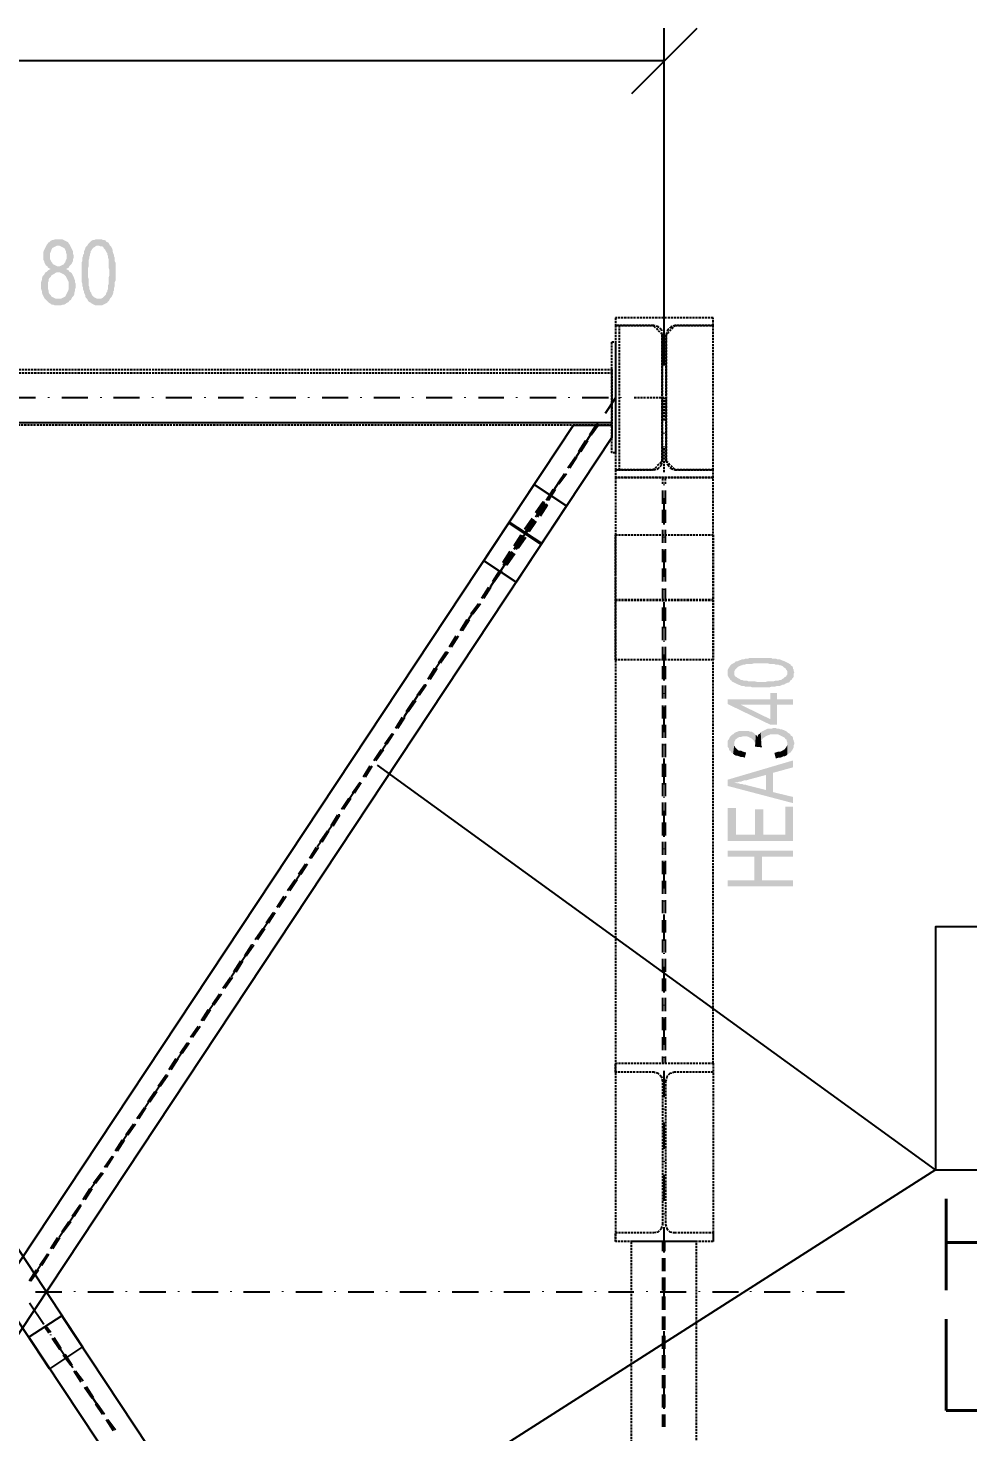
# Model space of a CAD drawing. Header units: metres. Extents: x 11 to 152679, y -40 to 137873.
# Drawn here: x 70539 to 73429, y 37676 to 41993 of the extents above; entities that cross this region are included whole.
import ezdxf
from ezdxf.enums import TextEntityAlignment as Align

# ---------------------------------------------------------------- set-up
doc = ezdxf.new("R2010")
doc.units = ezdxf.units.M
doc.linetypes.add('HIDDEN', pattern=[9.525, 6.35, -3.175])
for name, color, linetype in [('CA3', 6, 'Continuous'), ('LAYER_1', 160, 'Continuous'), ('MARK', 73, 'Continuous'), ('MARK_BOX', 6, 'Continuous'), ('MARK_DES', 60, 'Continuous'), ('MARK_MAT', 120, 'Continuous'), ('MARK_QTA', 73, 'Continuous'), ('TR', 4, 'HIDDEN')]:
    doc.layers.add(name, color=color, linetype=linetype)
doc.styles.add('MARK', font='ROMANS', dxfattribs={"width": 0.7})

# ---------------------------------------------------------------- blocks, each defined once
blk = doc.blocks.new('m8_pro')
at = {"layer": 'MARK_BOX'}
blk.add_lwpolyline([(0, 0), (27.181, 0), (27.181, 7.469), (0, 7.469)], close=True, dxfattribs=at)
at = {"style": 'MARK', "width": 0.7, "flags": 1}
for tag, p in [('TRA_PEZ', (-2.506, 11.921)), ('PUN_LIS', (-2.506, 11.386)), ('SUN_LIS', (-2.506, 10.85)), ('DES_PEZ', (-2.506, 10.315)), ('NOT_PEZ', (-2.506, 9.78)), ('TIP_PEZ', (-2.506, 9.244)), ('ING_PEZ', (-2.506, 8.709)), ('MCL_PEZ', (-2.506, 8.173)), ('COD_PEZ', (-2.506, 7.638)), ('COS_PEZ', (-2.506, 7.103)), ('DIM_PRO', (-2.506, 6.567))]:
    blk.add_attdef(tag, p, '', height=0.35, dxfattribs=at)
at = {"style": 'MARK', "width": 0.7}
blk.add_attdef('MAR_PEZ', text='', height=5, dxfattribs=at).set_placement((13.591, 3.735), align=Align.MIDDLE)
at = {"layer": 'MARK_DES', "style": 'MARK', "width": 0.7}
blk.add_text('LG.', height=2.8, dxfattribs=at).set_placement((0, -7.398))
for tag, p in [('NOM_PRO', (0, -3.699)), ('LUN_PRO', (5.68, -7.398))]:
    blk.add_attdef(tag, p, '', height=2.8, dxfattribs=at)
at = {"layer": 'MARK_MAT', "style": 'MARK', "width": 0.7}
blk.add_attdef('MAT_PRO', (18.079, -7.398), '', height=2.8, dxfattribs=at)
at = {"layer": 'MARK_QTA', "style": 'MARK', "width": 0.7}
blk.add_text('n.', height=5, dxfattribs=at).set_placement((31.937, 3.313), align=Align.MIDDLE)
blk.add_attdef('QTA_PEZ', (35.058, 1.424), '', height=5, dxfattribs=at)

msp = doc.modelspace()

# ---------------------------------------------------------------- hatches: boundary and pattern name
at = {"layer": 'LAYER_1'}
for points in [[(70632.5814, 41342.7726), (70622.005, 41342.7726), (70615.666, 41340.6539), (70613.53, 41340.6539), (70609.2926, 41338.5352), (70605.0551, 41334.2977), (70600.8521, 41332.179), (70598.7161, 41327.9415), (70596.6146, 41325.84), (70594.4787, 41321.6025), (70592.3772, 41317.3651), (70590.2067, 41313.1276), (70588.1397, 41308.8901), (70586.0037, 41302.5511), (70586.0037, 41281.381), (70588.1397, 41277.1436), (70590.2067, 41270.8046), (70592.3772, 41266.5671), (70594.4787, 41262.3296), (70598.7161, 41260.2109), (70600.8521, 41255.9734), (70609.2926, 41251.7532), (70600.8521, 41247.5157), (70596.6146, 41243.2783), (70592.3772, 41241.1595), (70590.2067, 41236.9393), (70588.1397, 41232.7018), (70586.0037, 41232.7018), (70583.9022, 41228.4644), (70581.7663, 41222.1082), (70581.7663, 41217.8879), (70579.6648, 41211.5317), (70579.6648, 41190.3616), (70581.7663, 41184.0226), (70581.7663, 41179.7852), (70583.9022, 41173.429), (70586.0037, 41169.1915), (70588.1397, 41164.9713), (70590.2067, 41160.7338), (70594.4787, 41156.4963), (70632.5814, 41160.7338), (70624.1065, 41160.7338), (70619.869, 41162.8525), (70611.4285, 41167.09), (70609.2926, 41171.3102), (70605.0551, 41175.5477), (70602.9536, 41179.7852), (70602.9536, 41184.0226), (70600.8521, 41190.3616), (70600.8521, 41211.5317), (70602.9536, 41215.7692), (70602.9536, 41220.0067), (70605.0551, 41224.2269), (70609.2926, 41228.4644), (70611.4285, 41232.7018), (70619.869, 41236.9393), (70622.005, 41239.0408), (70626.2424, 41241.1595), (70670.6842, 41241.1595), (70666.4467, 41243.2783), (70664.3452, 41247.5157), (70655.8703, 41251.7532), (70664.3452, 41255.9734), (70666.4467, 41260.2109), (70628.344, 41260.2109), (70615.666, 41266.5671), (70613.53, 41270.8046), (70611.4285, 41272.9233), (70609.2926, 41277.1436), (70607.1911, 41281.381), (70607.1911, 41300.4324), (70609.2926, 41304.6699), (70611.4285, 41311.0088), (70613.53, 41315.2463), (70615.666, 41317.3651), (70619.869, 41319.4838), (70624.1065, 41321.6025), (70628.344, 41323.7213), (70668.5827, 41323.7213), (70666.4467, 41327.9415), (70664.3452, 41330.0602), (70662.2092, 41334.2977), (70645.2938, 41342.7726), (70636.8189, 41342.7726)], [(70668.5827, 41323.7213), (70632.5814, 41323.7213), (70634.6829, 41323.7213), (70638.9204, 41321.6025), (70643.1234, 41319.4838), (70647.3953, 41317.3651), (70651.6328, 41315.2463), (70653.7688, 41311.0088), (70655.8703, 41306.7886), (70655.8703, 41302.5511), (70657.9718, 41296.1949), (70657.9718, 41283.4998), (70655.8703, 41279.2623), (70653.7688, 41272.9233), (70651.6328, 41270.8046), (70649.5313, 41266.5671), (70636.8189, 41260.2109), (70632.5814, 41260.2109), (70666.4467, 41260.2109), (70670.6842, 41264.4484), (70672.7857, 41266.5671), (70674.9216, 41270.8046), (70677.0232, 41275.0248), (70677.0232, 41279.2623), (70679.1591, 41285.6185), (70679.1591, 41294.0762), (70677.0232, 41300.4324), (70677.0232, 41306.7886), (70674.9216, 41311.0088), (70672.7857, 41315.2463), (70670.6842, 41319.4838)], [(70721.4993, 41323.7213), (70717.2619, 41319.4838), (70715.1259, 41315.2463), (70713.0244, 41308.8901), (70710.8884, 41304.6699), (70710.8884, 41298.3137), (70708.7869, 41296.1949), (70708.7869, 41291.9575), (70706.6854, 41287.7372), (70706.6854, 41277.1436), (70704.5495, 41272.9233), (70704.5495, 41211.5317), (70706.6854, 41205.1755), (70706.6854, 41198.8365), (70708.7869, 41194.5991), (70708.7869, 41188.2429), (70710.8884, 41184.0226), (70710.8884, 41179.7852), (70713.0244, 41175.5477), (70715.1259, 41171.3102), (70715.1259, 41167.09), (70717.2619, 41162.8525), (70719.3634, 41160.7338), (70721.4993, 41158.6151), (70755.3646, 41160.7338), (70751.1272, 41160.7338), (70746.8897, 41162.8525), (70742.6522, 41164.9713), (70740.5163, 41167.09), (70736.3132, 41171.3102), (70734.1773, 41175.5477), (70734.1773, 41177.6664), (70732.0758, 41179.7852), (70729.9398, 41184.0226), (70729.9398, 41186.1241), (70727.8383, 41190.3616), (70727.8383, 41196.7178), (70725.7024, 41200.9553), (70725.7024, 41220.0067), (70723.6008, 41226.3456), (70723.6008, 41253.8719), (70725.7024, 41260.2109), (70725.7024, 41279.2623), (70727.8383, 41285.6185), (70727.8383, 41289.856), (70729.9398, 41294.0762), (70729.9398, 41298.3137), (70732.0758, 41302.5511), (70732.0758, 41306.7886), (70734.1773, 41308.8901), (70736.3132, 41313.1276), (70740.5163, 41317.3651), (70744.7537, 41319.4838), (70746.8897, 41321.6025), (70751.1272, 41323.7213), (70755.3646, 41323.7213)], [(70755.3646, 41342.7726), (70746.8897, 41342.7726), (70742.6522, 41340.6539), (70738.4148, 41340.6539), (70734.1773, 41338.5352), (70729.9398, 41334.2977), (70727.8383, 41332.179), (70725.7024, 41330.0602), (70723.6008, 41327.9415), (70721.4993, 41323.7213), (70757.4661, 41323.7213), (70761.7036, 41321.6025), (70765.9411, 41321.6025), (70770.1785, 41319.4838), (70772.28, 41315.2463), (70776.5175, 41311.0088), (70778.619, 41306.7886), (70780.755, 41302.5511), (70782.8565, 41300.4324), (70782.8565, 41296.1949), (70784.9924, 41291.9575), (70784.9924, 41287.7372), (70787.094, 41281.381), (70787.094, 41255.9734), (70789.2299, 41249.6345), (70789.2299, 41232.7018), (70787.094, 41224.2269), (70787.094, 41205.1755), (70784.9924, 41200.9553), (70784.9924, 41190.3616), (70782.8565, 41186.1241), (70782.8565, 41181.9039), (70780.755, 41179.7852), (70778.619, 41175.5477), (70778.619, 41173.429), (70774.416, 41169.1915), (70772.28, 41167.09), (70768.0426, 41162.8525), (70763.8051, 41160.7338), (70755.3646, 41160.7338), (70721.4993, 41158.6151), (70723.6008, 41154.3776), (70727.8383, 41150.1401), (70732.0758, 41148.0386), (70734.1773, 41145.9199), (70746.8897, 41139.5637), (70765.9411, 41139.5637), (70782.8565, 41148.0386), (70784.9924, 41152.2588), (70787.094, 41152.2588), (70789.2299, 41156.4963), (70791.3314, 41160.7338), (70795.5689, 41164.9713), (70797.6704, 41169.1915), (70799.8064, 41173.429), (70801.8734, 41179.7852), (70801.8734, 41184.0226), (70804.0438, 41186.1241), (70804.0438, 41194.5991), (70806.1453, 41200.9553), (70806.1453, 41211.5317), (70808.2813, 41215.7692), (70808.2813, 41270.8046), (70806.1453, 41275.0248), (70806.1453, 41285.6185), (70804.0438, 41289.856), (70804.0438, 41294.0762), (70801.8734, 41298.3137), (70799.8064, 41304.6699), (70799.8064, 41308.8901), (70797.6704, 41315.2463), (70795.5689, 41319.4838), (70791.3314, 41323.7213), (70789.2299, 41327.9415), (70787.094, 41332.179), (70778.619, 41336.4164), (70778.619, 41338.5352), (70774.416, 41340.6539), (70770.1785, 41340.6539), (70765.9411, 41342.7726), (70761.7036, 41342.7726)], [(70670.6842, 41241.1595), (70632.5814, 41241.1595), (70636.8189, 41241.1595), (70649.5313, 41234.8206), (70651.6328, 41232.7018), (70655.8703, 41228.4644), (70657.9718, 41224.2269), (70660.1077, 41220.0067), (70662.2092, 41215.7692), (70664.3452, 41211.5317), (70664.3452, 41190.3616), (70662.2092, 41184.0226), (70660.1077, 41179.7852), (70657.9718, 41175.5477), (70655.8703, 41171.3102), (70653.7688, 41167.09), (70645.2938, 41162.8525), (70641.0564, 41160.7338), (70632.5814, 41160.7338), (70594.4787, 41156.4963), (70596.6146, 41154.3776), (70598.7161, 41152.2588), (70602.9536, 41148.0386), (70607.1911, 41145.9199), (70609.2926, 41143.8011), (70613.53, 41141.6824), (70617.7675, 41141.6824), (70622.005, 41139.5637), (70638.9204, 41139.5637), (70645.2938, 41141.6824), (70649.5313, 41141.6824), (70653.7688, 41143.8011), (70655.8703, 41145.9199), (70664.3452, 41150.1401), (70666.4467, 41154.3776), (70670.6842, 41156.4963), (70672.7857, 41160.7338), (70674.9216, 41164.9713), (70679.1591, 41169.1915), (70681.2606, 41173.429), (70681.2606, 41177.6664), (70683.3966, 41184.0226), (70683.3966, 41188.2429), (70685.4981, 41194.5991), (70685.4981, 41207.2942), (70683.3966, 41211.5317), (70683.3966, 41217.8879), (70681.2606, 41222.1082), (70679.1591, 41228.4644), (70677.0232, 41232.7018), (70674.9216, 41236.9393)], [(72689.9924, 40011.381), (72689.9924, 40002.9233), (72692.094, 39998.6859), (72694.2299, 39994.4484), (72696.3314, 39992.3296), (72698.4329, 39988.0922), (72702.6704, 39985.9734), (72702.6704, 39983.8719), (72706.8734, 39981.7532), (72711.1453, 39979.6345), (72711.1453, 40015.6185), (72713.2813, 40019.856), (72715.3828, 40021.9575), (72717.5188, 40024.0762), (72721.7218, 40028.3137), (72725.9592, 40030.4324), (72728.0952, 40030.4324), (72730.1967, 40032.5511), (72734.4342, 40032.5511), (72736.5357, 40034.6699), (72740.7732, 40034.6699), (72747.1466, 40036.7886), (72764.062, 40036.7886), (72770.4354, 40038.8901), (72814.8772, 40038.8901), (72821.2161, 40036.7886), (72833.9285, 40036.7886), (72838.166, 40034.6699), (72846.6065, 40034.6699), (72850.844, 40032.5511), (72855.0814, 40032.5511), (72857.1829, 40030.4324), (72859.3189, 40030.4324), (72863.5564, 40026.1949), (72867.7938, 40024.0762), (72869.8953, 40019.856), (72872.0313, 40017.7372), (72874.1328, 40013.4998), (72874.1328, 40011.381), (72876.2688, 39979.6345), (72880.4718, 39981.7532), (72882.6077, 39985.9734), (72886.8452, 39988.0922), (72888.9467, 39992.3296), (72891.0827, 39994.4484), (72893.1842, 39998.6859), (72893.1842, 40007.1436), (72895.2857, 40011.381), (72893.1842, 40015.6185), (72893.1842, 40019.856), (72891.0827, 40021.9575), (72891.0827, 40026.1949), (72888.9467, 40030.4324), (72884.7092, 40032.5511), (72882.6077, 40036.7886), (72880.4718, 40036.7886), (72878.3703, 40038.8901), (72869.8953, 40043.1276), (72865.6234, 40045.2463), (72859.3189, 40047.3651), (72855.0814, 40049.4838), (72848.7424, 40051.6025), (72842.369, 40051.6025), (72838.166, 40053.7213), (72827.5551, 40053.7213), (72823.3521, 40055.84), (72757.723, 40055.84), (72753.4856, 40053.7213), (72745.0106, 40053.7213), (72740.7732, 40051.6025), (72734.4342, 40051.6025), (72730.1967, 40049.4838), (72723.8577, 40047.3651), (72719.6203, 40045.2463), (72715.3828, 40045.2463), (72711.1453, 40041.0088), (72706.8734, 40038.8901), (72702.6704, 40036.7886), (72698.4329, 40032.5511), (72696.3314, 40030.4324), (72696.3314, 40028.3137), (72694.2299, 40026.1949), (72689.9924, 40017.7372), (72689.9924, 40015.6185)], [(72711.1453, 39979.6345), (72723.8577, 39973.2783), (72730.1967, 39971.1595), (72734.4342, 39969.0408), (72740.7732, 39969.0408), (72745.0106, 39966.9393), (72761.9605, 39966.9393), (72766.198, 39964.8206), (72816.9787, 39964.8206), (72823.3521, 39966.9393), (72833.9285, 39966.9393), (72840.2675, 39969.0408), (72848.7424, 39969.0408), (72855.0814, 39971.1595), (72859.3189, 39973.2783), (72863.5564, 39973.2783), (72865.6234, 39975.397), (72869.8953, 39977.5157), (72874.1328, 39979.6345), (72876.2688, 39979.6345), (72874.1328, 40011.381), (72874.1328, 40005.0248), (72872.0313, 40002.9233), (72869.8953, 39998.6859), (72865.6234, 39996.5671), (72861.4204, 39992.3296), (72857.1829, 39990.2109), (72855.0814, 39988.0922), (72850.844, 39988.0922), (72846.6065, 39985.9734), (72838.166, 39985.9734), (72831.7926, 39983.8719), (72814.8772, 39983.8719), (72806.4022, 39981.7532), (72781.0119, 39981.7532), (72772.5369, 39983.8719), (72753.4856, 39983.8719), (72749.2481, 39985.9734), (72738.6716, 39985.9734), (72734.4342, 39988.0922), (72730.1967, 39988.0922), (72728.0952, 39990.2109), (72719.6203, 39994.4484), (72717.5188, 39996.5671), (72713.2813, 39998.6859), (72711.1453, 40002.9233), (72711.1453, 40009.2623)], [(72689.9924, 39928.8365), (72689.9924, 39914.0226), (72821.2161, 39850.5123), (72842.369, 39850.5123), (72842.369, 39911.9039), (72891.0827, 39911.9039), (72891.0827, 39928.8365), (72842.369, 39928.8365), (72842.369, 39947.8879), (72821.2161, 39947.8879), (72821.2161, 39867.4449), (72730.1967, 39911.9039)], [(72689.9924, 39928.8365), (72730.1967, 39911.9039), (72821.2161, 39911.9039), (72821.2161, 39867.4449), (72821.2161, 39928.8365)], [(72689.9924, 39791.2567), (72689.9924, 39782.7817), (72692.094, 39780.663), (72694.2299, 39776.4255), (72694.2299, 39772.2053), (72698.4329, 39770.0865), (72700.5689, 39765.8491), (72702.6704, 39763.7303), (72704.8064, 39763.7303), (72706.8734, 39761.6116), (72711.1453, 39791.2567), (72711.1453, 39797.5956), (72713.2813, 39801.8331), (72715.3828, 39806.0706), (72719.6203, 39808.1893), (72721.7218, 39810.2908), (72725.9592, 39812.4095), (72730.1967, 39812.4095), (72736.5357, 39814.5283), (72749.2481, 39814.5283), (72755.5871, 39812.4095), (72759.7901, 39810.2908), (72764.062, 39808.1893), (72766.198, 39806.0706), (72768.2995, 39803.9518), (72770.4354, 39801.8331), (72772.5369, 39797.5956), (72774.6384, 39793.3582), (72774.6384, 39787.0192), (72776.7744, 39818.7657), (72772.5369, 39823.0032), (72770.4354, 39825.1219), (72766.198, 39827.2234), (72764.062, 39829.3422), (72757.723, 39829.3422), (72753.4856, 39831.4609), (72725.9592, 39831.4609), (72721.7218, 39829.3422), (72715.3828, 39827.2234), (72711.1453, 39825.1219), (72706.8734, 39820.8845), (72702.6704, 39818.7657), (72700.5689, 39816.647), (72696.3314, 39812.4095), (72696.3314, 39810.2908), (72694.2299, 39806.0706), (72692.094, 39803.9518), (72689.9924, 39799.7144), (72689.9924, 39795.4769)], [(72774.6384, 39782.7817), (72795.8258, 39780.663), (72795.8258, 39782.7817), (72793.6898, 39787.0192), (72793.6898, 39793.3582), (72791.5883, 39827.2234), (72789.4524, 39823.0032), (72785.2493, 39820.8845), (72783.1134, 39816.647), (72783.1134, 39812.4095), (72781.0119, 39816.647), (72776.7744, 39818.7657), (72774.6384, 39787.0192)], [(72791.5883, 39827.2234), (72793.6898, 39793.3582), (72793.6898, 39799.7144), (72795.8258, 39803.9518), (72797.9273, 39808.1893), (72800.0632, 39810.2908), (72804.2663, 39812.4095), (72806.4022, 39814.5283), (72810.6397, 39816.647), (72816.9787, 39818.7657), (72821.2161, 39820.8845), (72844.505, 39820.8845), (72848.7424, 39818.7657), (72852.9799, 39816.647), (72857.1829, 39814.5283), (72861.4204, 39812.4095), (72865.6234, 39810.2908), (72867.7938, 39806.0706), (72872.0313, 39803.9518), (72872.0313, 39799.7144), (72874.1328, 39795.4769), (72874.1328, 39759.4929), (72878.3703, 39761.6116), (72880.4718, 39763.7303), (72884.7092, 39765.8491), (72886.8452, 39770.0865), (72888.9467, 39772.2053), (72891.0827, 39776.4255), (72893.1842, 39780.663), (72893.1842, 39787.0192), (72895.2857, 39791.2567), (72895.2857, 39795.4769), (72893.1842, 39799.7144), (72893.1842, 39801.8331), (72891.0827, 39806.0706), (72891.0827, 39810.2908), (72888.9467, 39814.5283), (72884.7092, 39816.647), (72882.6077, 39820.8845), (72880.4718, 39823.0032), (72876.2688, 39825.1219), (72872.0313, 39829.3422), (72863.5564, 39833.5796), (72857.1829, 39835.6984), (72852.9799, 39835.6984), (72848.7424, 39837.8171), (72842.369, 39837.8171), (72838.166, 39839.9359), (72829.6911, 39839.9359), (72823.3521, 39837.8171), (72812.7067, 39837.8171), (72808.5037, 39835.6984), (72804.2663, 39833.5796), (72800.0632, 39831.4609), (72795.8258, 39829.3422)], [(72706.8734, 39761.6116), (72711.1453, 39757.3741), (72715.3828, 39755.2726), (72719.6203, 39755.2726), (72725.9592, 39753.1539), (72730.1967, 39751.0352), (72736.5357, 39751.0352), (72742.9091, 39748.9164), (72747.1466, 39765.8491), (72742.9091, 39765.8491), (72736.5357, 39767.9678), (72732.3327, 39770.0865), (72725.9592, 39770.0865), (72721.7218, 39772.2053), (72719.6203, 39774.3068), (72717.5188, 39776.4255), (72713.2813, 39780.663), (72711.1453, 39784.9005), (72711.1453, 39791.2567)], [(72833.9285, 39763.7303), (72838.166, 39746.7977), (72840.2675, 39746.7977), (72846.6065, 39748.9164), (72850.844, 39748.9164), (72857.1829, 39751.0352), (72861.4204, 39753.1539), (72865.6234, 39753.1539), (72869.8953, 39755.2726), (72874.1328, 39759.4929), (72874.1328, 39791.2567), (72874.1328, 39789.1379), (72872.0313, 39784.9005), (72869.8953, 39780.663), (72867.7938, 39778.5442), (72865.6234, 39774.3068), (72863.5564, 39774.3068), (72861.4204, 39772.2053), (72857.1829, 39770.0865), (72852.9799, 39767.9678), (72846.6065, 39767.9678), (72840.2675, 39765.8491)], [(72689.9924, 39681.1859), (72711.1453, 39672.7109), (72719.6203, 39672.7109), (72723.8577, 39674.8296), (72730.1967, 39674.8296), (72734.4342, 39676.9484), (72740.7732, 39679.0671), (72747.1466, 39679.0671), (72753.4856, 39681.1859), (72808.5037, 39695.9998), (72808.5037, 39649.4393), (72829.6911, 39702.356), (72891.0827, 39719.2886), (72891.0827, 39740.4415)], [(72689.9924, 39681.1859), (72689.9924, 39662.1345), (72891.0827, 39609.2178), (72891.0827, 39628.2692), (72829.6911, 39643.0831), (72829.6911, 39702.356), (72808.5037, 39649.4393), (72749.2481, 39664.2532), (72745.0106, 39666.3719), (72738.6716, 39666.3719), (72734.4342, 39668.4734), (72728.0952, 39668.4734), (72721.7218, 39670.5922), (72717.5188, 39670.5922), (72711.1453, 39672.7109)], [(72689.9924, 39594.4039), (72689.9924, 39492.7908), (72891.0827, 39492.7908), (72891.0827, 39598.6241), (72867.7938, 39598.6241), (72867.7938, 39511.8422), (72800.0632, 39511.8422), (72800.0632, 39590.1664), (72774.6384, 39590.1664), (72774.6384, 39511.8422), (72715.3828, 39511.8422), (72715.3828, 39594.4039)], [(72689.9924, 39463.163), (72689.9924, 39444.1116), (72772.5369, 39444.1116), (72772.5369, 39372.1436), (72795.8258, 39444.1116), (72891.0827, 39444.1116), (72891.0827, 39463.163)], [(72689.9924, 39372.1436), (72689.9924, 39353.0922), (72891.0827, 39353.0922), (72891.0827, 39372.1436), (72795.8258, 39372.1436), (72795.8258, 39444.1116), (72772.5369, 39372.1436)]]:
    msp.add_hatch(color=7, dxfattribs=at).paths.add_polyline_path(points, is_closed=False)

# ---------------------------------------------------------------- linework, layer by layer
for q in [(71613.9101, 39725.7512), (71223.0708, 37137.161)]:
    msp.add_line((73328.7126, 38481.8233), q)
at = {"layer": 'CA3'}
for points in [[(68712.7675, 35479.5991), (72215.844, 40771.2657), (72334.3897, 40771.2657), (72334.3897, 40733.163), (68831.3132, 35441.4963), (68712.7675, 35441.4963)], [(70541.562, 37966.6824), (72213.7424, 35441.4963), (72332.2537, 35441.4963), (72332.2537, 35479.5991), (70643.1234, 38032.2942)]]:
    msp.add_lwpolyline(points, close=True, dxfattribs=at)
at = {"layer": 'LAYER_1', "color": 7}
for p, q in [((72395.7813, 41791.4963), (72596.8371, 41992.5865)), ((72495.2067, 40955.4233), (72495.2067, 41992.5865)), ((68549.78, 41893.0922), (72495.2067, 41893.0922)), ((70562.7493, 40855.929), (70482.3064, 40855.929)), ((70602.9536, 40855.929), (70602.9536, 40858.0477)), ((70723.6008, 40855.929), (70643.1234, 40855.929)), ((70763.8051, 40855.929), (70763.8051, 40858.0477)), ((70882.3508, 40855.929), (70801.8734, 40855.929)), ((70922.5551, 40855.929), (70922.5551, 40858.0477)), ((71043.2024, 40855.929), (70962.7938, 40855.929)), ((71083.4411, 40855.929), (71083.4411, 40858.0477)), ((71201.9524, 40855.929), (71123.6453, 40855.929)), ((71242.1911, 40855.929), (71242.1911, 40858.0477)), ((71362.8383, 40855.929), (71282.3953, 40855.929)), ((71403.0426, 40855.929), (71403.0426, 40858.0477)), ((71523.6898, 40855.929), (71443.2813, 40855.929)), ((71563.9285, 40855.929), (71563.9285, 40858.0477)), ((71682.4398, 40855.929), (71602.0313, 40855.929)), ((71722.6785, 40855.929), (71722.6785, 40858.0477)), ((71843.3258, 40855.929), (71762.8828, 40855.929)), ((71883.53, 40855.929), (71883.53, 40858.0477)), ((72002.0758, 40855.929), (71923.7688, 40855.929)), ((72042.28, 40855.929), (72042.28, 40858.0477)), ((72162.9273, 40855.929), (72082.5188, 40855.929)), ((72203.166, 40855.929), (72203.166, 40858.0477)), ((72323.8132, 40855.929), (72243.3703, 40855.929)), ((72344.9661, 40855.929), (72313.2024, 40807.2498)), ((68710.666, 40779.7234), (72334.3897, 40779.7234)), ((72266.6591, 40741.6379), (72285.7105, 40771.2657)), ((72270.8966, 40741.6379), (72292.0495, 40771.2657)), ((72289.948, 40773.3845), (72289.948, 40775.5032)), ((72268.7606, 40741.6379), (72224.3189, 40673.8901)), ((72232.7938, 40690.84), (72253.9467, 40724.7053)), ((72239.1328, 40690.84), (72260.2857, 40724.7053)), ((72198.9285, 40640.0248), (72222.1829, 40673.8901)), ((72205.2675, 40640.0248), (72226.4204, 40673.8901)), ((72167.1648, 40591.3456), (72188.3521, 40623.0922)), ((72171.4022, 40591.3456), (72194.6911, 40623.0922)), ((72203.166, 40640.0248), (72203.166, 40642.1436)), ((72179.8772, 40608.2783), (72135.4354, 40540.5477)), ((72099.4342, 40502.4449), (72122.723, 40536.3102)), ((72133.2995, 40540.5477), (72154.4524, 40574.413)), ((72139.6384, 40540.5477), (72160.8258, 40574.413)), ((72491.0037, 40529.9713), (72491.0037, 40570.1755)), ((72495.2067, 40466.4609), (72495.2067, 40546.9039)), ((72499.4787, 40529.9713), (72499.4787, 40570.1755)), ((72099.4342, 40489.7498), (72122.723, 40523.6151)), ((72105.7732, 40489.7498), (72129.062, 40523.6151)), ((72107.9091, 40496.106), (72131.198, 40529.9713)), ((72114.2481, 40506.6824), (72114.2481, 40508.8011)), ((72491.0037, 40470.6984), (72491.0037, 40510.9199)), ((72499.4787, 40470.6984), (72499.4787, 40510.9199)), ((72116.3496, 40405.0865), (72016.8897, 40470.6984)), ((72118.4856, 40407.2053), (72018.9567, 40472.8171)), ((72090.9592, 40474.9359), (72048.619, 40407.2053)), ((72065.5689, 40451.647), (72088.8577, 40485.5123)), ((72067.6704, 40441.0706), (72088.8577, 40474.9359)), ((72093.0952, 40481.2748), (72071.8734, 40447.4095)), ((72071.8734, 40441.0706), (72095.1967, 40474.9359)), ((72076.1453, 40445.2908), (72097.3327, 40479.1733)), ((72101.5357, 40474.9359), (72080.3828, 40443.1893)), ((72033.8051, 40400.8491), (72054.9924, 40434.7144)), ((72033.8051, 40390.2726), (72054.9924, 40424.1379)), ((72059.2299, 40432.5956), (72038.0426, 40398.7303)), ((72040.1785, 40390.2726), (72061.3314, 40424.1379)), ((72042.28, 40394.4929), (72063.4329, 40428.3582)), ((72069.8064, 40426.2567), (72046.5175, 40392.3741)), ((72491.0037, 40409.3068), (72491.0037, 40449.5283)), ((72495.2067, 40426.2567), (72495.2067, 40428.3582)), ((72499.4787, 40409.3068), (72499.4787, 40449.5283)), ((71999.9398, 40341.5762), (72023.2287, 40373.34)), ((72006.3132, 40341.5762), (72029.6021, 40373.34)), ((72025.3646, 40373.34), (72025.3646, 40375.4415)), ((72491.0037, 40350.0511), (72491.0037, 40390.2726)), ((72495.2067, 40305.5922), (72495.2067, 40386.0352)), ((72499.4787, 40350.0511), (72499.4787, 40390.2726)), ((72004.1773, 40341.5762), (71959.7356, 40273.8456)), ((71968.2105, 40290.7783), (71989.3634, 40324.6436)), ((71972.448, 40290.7783), (71995.7024, 40324.6436)), ((72491.0037, 40290.7783), (72491.0037, 40330.9998)), ((72499.4787, 40290.7783), (72499.4787, 40330.9998)), ((71934.3452, 40239.9803), (71955.4981, 40273.8456)), ((71936.4467, 40239.9803), (71936.4467, 40242.0991)), ((71940.6842, 40239.9803), (71961.8371, 40273.8456)), ((72491.0037, 40229.4039), (72491.0037, 40269.6082)), ((72495.2067, 40265.3879), (72495.2067, 40267.5067)), ((72499.4787, 40229.4039), (72499.4787, 40269.6082)), ((71915.2938, 40208.2338), (71870.8521, 40140.5032)), ((71900.4799, 40191.3011), (71923.7688, 40223.0477)), ((71906.8189, 40191.3011), (71930.1077, 40223.0477)), ((72491.0037, 40170.131), (72491.0037, 40210.3525)), ((72495.2067, 40146.8422), (72495.2067, 40227.2852)), ((72499.4787, 40170.131), (72499.4787, 40210.3525)), ((71868.7161, 40140.5032), (71889.869, 40174.3685)), ((71875.0551, 40140.5032), (71896.2424, 40174.3685)), ((72491.0037, 40110.8582), (72491.0037, 40151.0796)), ((72499.4787, 40110.8582), (72499.4787, 40151.0796)), ((71834.8508, 40089.7053), (71856.0037, 40123.5706)), ((71841.1898, 40089.7053), (71862.3772, 40123.5706)), ((71849.6648, 40106.6379), (71849.6648, 40108.7567)), ((72495.2067, 40106.6379), (72495.2067, 40108.7567)), ((71826.3759, 40074.8741), (71781.9342, 40007.1436)), ((71800.9856, 40041.0088), (71824.2744, 40074.8741)), ((71807.2901, 40041.0088), (71830.6134, 40074.8741)), ((72491.0037, 40049.4838), (72491.0037, 40089.7053)), ((72495.2067, 39985.9734), (72495.2067, 40066.4164)), ((72499.4787, 40049.4838), (72499.4787, 40089.7053)), ((71769.2218, 39990.2109), (71790.4091, 40024.0762)), ((71775.5952, 39990.2109), (71796.7481, 40024.0762)), ((72491.0037, 39990.2109), (72491.0037, 40030.4324)), ((72499.4787, 39990.2109), (72499.4787, 40030.4324)), ((71760.7813, 39973.2783), (71760.7813, 39975.397)), ((71737.4924, 39941.5317), (71695.1522, 39873.8011)), ((71735.3565, 39941.5317), (71758.6453, 39973.2783)), ((71741.7299, 39941.5317), (71762.8828, 39973.2783)), ((72491.0037, 39930.9553), (72491.0037, 39971.1595)), ((72495.2067, 39945.7692), (72495.2067, 39947.8879)), ((72499.4787, 39930.9553), (72499.4787, 39971.1595)), ((71701.4567, 39890.7338), (71724.78, 39924.5991)), ((71707.8646, 39890.7338), (71731.119, 39924.5991)), ((72491.0037, 39869.5637), (72491.0037, 39909.7852)), ((72495.2067, 39827.2234), (72495.2067, 39905.5477)), ((72499.4787, 39869.5637), (72499.4787, 39909.7852)), ((71669.7619, 39839.9359), (71690.9148, 39873.8011)), ((71676.1008, 39839.9359), (71697.2537, 39873.8011)), ((72491.0037, 39810.2908), (72491.0037, 39850.5123)), ((72499.4787, 39810.2908), (72499.4787, 39850.5123)), ((71650.7105, 39806.0706), (71606.2688, 39740.4415)), ((71635.8966, 39791.2567), (71659.1854, 39823.0032)), ((71642.2356, 39791.2567), (71663.3884, 39823.0032)), ((71671.8634, 39839.9359), (71671.8634, 39842.0546)), ((71602.0313, 39740.4415), (71625.2857, 39774.3068)), ((71608.3703, 39740.4415), (71631.6591, 39774.3068)), ((72491.0037, 39751.0352), (72491.0037, 39791.2567)), ((72495.2067, 39787.0192), (72495.2067, 39789.1379)), ((72499.4787, 39751.0352), (72499.4787, 39791.2567)), ((71570.2675, 39689.6436), (71591.4204, 39723.5088)), ((71576.6065, 39689.6436), (71597.7938, 39723.5088)), ((72491.0037, 39689.6436), (72491.0037, 39729.8651)), ((72495.2067, 39666.3719), (72495.2067, 39746.7977)), ((72499.4787, 39689.6436), (72499.4787, 39729.8651)), ((71582.9799, 39706.5762), (71582.9799, 39708.6949)), ((71561.7926, 39672.7109), (71517.3508, 39607.0991)), ((71536.4022, 39640.9644), (71559.6911, 39672.7109)), ((71542.7067, 39640.9644), (71563.9285, 39672.7109)), ((72491.0037, 39630.3879), (72491.0037, 39670.5922)), ((72499.4787, 39630.3879), (72499.4787, 39670.5922)), ((71502.5369, 39590.1664), (71525.8258, 39624.0317)), ((71508.8759, 39590.1664), (71532.1648, 39624.0317)), ((72491.0037, 39571.1151), (72491.0037, 39611.3365)), ((72495.2067, 39626.1505), (72495.2067, 39628.2692)), ((72499.4787, 39571.1151), (72499.4787, 39611.3365)), ((71470.7732, 39539.3685), (71491.9605, 39573.2338)), ((71477.1466, 39539.3685), (71498.2995, 39573.2338)), ((71496.198, 39573.2338), (71496.198, 39575.3525)), ((72491.0037, 39509.7234), (72491.0037, 39549.9449)), ((72495.2067, 39505.5032), (72495.2067, 39585.929)), ((72499.4787, 39509.7234), (72499.4787, 39549.9449)), ((71472.9091, 39539.3685), (71428.4329, 39473.7567)), ((71436.8734, 39490.6893), (71460.1967, 39524.5546)), ((71443.2813, 39490.6893), (71464.4342, 39524.5546)), ((71405.1785, 39439.8741), (71426.3314, 39473.7567)), ((71409.416, 39439.8741), (71432.6704, 39473.7567)), ((72491.0037, 39450.4678), (72491.0037, 39490.6893)), ((72495.2067, 39467.4005), (72495.2067, 39469.5192)), ((72499.4787, 39450.4678), (72499.4787, 39490.6893)), ((71371.3132, 39391.1949), (71392.4661, 39422.9415)), ((71377.6522, 39391.1949), (71398.8051, 39422.9415)), ((71407.28, 39439.8741), (71407.28, 39441.9929)), ((72491.0037, 39391.1949), (72491.0037, 39431.4164)), ((72495.2067, 39346.7532), (72495.2067, 39427.179)), ((72499.4787, 39391.1949), (72499.4787, 39431.4164)), ((71337.448, 39340.397), (71360.7024, 39374.2623)), ((71386.1272, 39406.0088), (71341.6854, 39340.397)), ((71343.7869, 39340.397), (71367.0758, 39374.2623)), ((72491.0037, 39329.8206), (72491.0037, 39370.0248)), ((72499.4787, 39329.8206), (72499.4787, 39370.0248)), ((71305.6842, 39289.5991), (71326.8371, 39323.4644)), ((71309.9216, 39289.5991), (71333.2105, 39323.4644)), ((71318.3966, 39306.5317), (71318.3966, 39308.6505)), ((72491.0037, 39270.5477), (72491.0037, 39310.7692)), ((72495.2067, 39306.5317), (72495.2067, 39308.6505)), ((72499.4787, 39270.5477), (72499.4787, 39310.7692)), ((71297.2092, 39272.6664), (71252.7675, 39207.0546)), ((71271.8189, 39240.9199), (71292.9718, 39272.6664)), ((71278.1234, 39240.9199), (71299.3452, 39272.6664)), ((72491.0037, 39211.2748), (72491.0037, 39249.3776)), ((72495.2067, 39185.8845), (72495.2067, 39266.3102)), ((72499.4787, 39211.2748), (72499.4787, 39249.3776)), ((71237.9536, 39190.1219), (71261.2424, 39223.9872)), ((71244.2926, 39190.1219), (71267.5814, 39223.9872)), ((71206.1898, 39139.3068), (71227.3772, 39173.1893)), ((71210.4273, 39139.3068), (71233.7161, 39173.1893)), ((71229.4787, 39173.1893), (71229.4787, 39175.2908)), ((72491.0037, 39149.9005), (72491.0037, 39190.1219)), ((72499.4787, 39149.9005), (72499.4787, 39190.1219)), ((71208.3258, 39139.3068), (71163.8496, 39073.6949)), ((71172.2901, 39090.6276), (71193.5119, 39124.4929)), ((71178.698, 39090.6276), (71199.8508, 39124.4929)), ((72491.0037, 39090.6276), (72491.0037, 39130.8491)), ((72495.2067, 39145.663), (72495.2067, 39147.7817)), ((72499.4787, 39090.6276), (72499.4787, 39130.8491)), ((71138.4592, 39039.8296), (71161.7481, 39073.6949)), ((71144.8327, 39039.8296), (71168.0871, 39073.6949)), ((72491.0037, 39031.3719), (72491.0037, 39069.4575)), ((72495.2067, 39027.1345), (72495.2067, 39105.4415)), ((72499.4787, 39031.3719), (72499.4787, 39069.4575)), ((71142.6967, 39039.8296), (71142.6967, 39041.9484)), ((71119.3734, 39005.9644), (71074.9661, 38940.3525)), ((71106.7299, 38991.1505), (71127.8828, 39022.897)), ((71110.9329, 38989.0317), (71134.2218, 39022.897)), ((72491.0037, 38969.9803), (72491.0037, 39010.2018)), ((72495.2067, 38986.913), (72495.2067, 38989.0317)), ((72499.4787, 38969.9803), (72499.4787, 39010.2018)), ((71072.8646, 38940.3525), (71094.0175, 38974.2178)), ((71079.2036, 38940.3525), (71100.3565, 38974.2178)), ((72491.0037, 38910.7075), (72491.0037, 38950.929)), ((72495.2067, 38866.2657), (72495.2067, 38946.6915)), ((72499.4787, 38910.7075), (72499.4787, 38950.929)), ((71038.9993, 38889.5546), (71062.2537, 38923.4199)), ((71045.3383, 38889.5546), (71068.6272, 38923.4199)), ((71053.8132, 38906.4872), (71053.8132, 38908.606)), ((71032.6259, 38872.6219), (70988.1842, 38806.9929)), ((71007.2356, 38840.8582), (71028.3884, 38872.6219)), ((71013.5401, 38840.8582), (71034.7619, 38872.6219)), ((72491.0037, 38849.3331), (72491.0037, 38889.5546)), ((72499.4787, 38849.3331), (72499.4787, 38889.5546)), ((70973.3703, 38790.0602), (70994.5232, 38823.9255)), ((70979.7092, 38790.0602), (71000.8966, 38823.9255)), ((72491.0037, 38809.1116), (72491.0037, 38830.2817)), ((72495.2067, 38826.0442), (72495.2067, 38828.163)), ((72499.4787, 38809.1116), (72499.4787, 38830.2817)), ((70939.505, 38739.2623), (70962.7938, 38773.1276)), ((70945.844, 38739.2623), (70969.1328, 38773.1276)), ((70964.8953, 38773.1276), (70964.8953, 38775.2463)), ((72495.2067, 38705.397), (72495.2067, 38785.84)), ((70943.7424, 38739.2623), (70899.2663, 38673.6505)), ((70907.7067, 38690.5831), (70928.9285, 38722.3296)), ((70914.1146, 38690.5831), (70935.2675, 38722.3296)), ((70873.8759, 38639.7852), (70897.1648, 38673.6505)), ((70878.1134, 38639.7852), (70878.1134, 38641.9039)), ((70880.2493, 38639.7852), (70901.4022, 38673.6505)), ((72495.2067, 38667.2942), (72495.2067, 38669.413)), ((70854.7901, 38605.9199), (70810.3828, 38540.2908)), ((70840.0106, 38588.9872), (70863.2995, 38622.8525)), ((70846.3496, 38588.9872), (70869.6384, 38622.8525)), ((72495.2067, 38546.647), (72495.2067, 38627.09)), ((70808.2813, 38540.2908), (70829.4342, 38574.1733)), ((70814.6203, 38540.2908), (70835.7732, 38574.1733)), ((70774.416, 38489.4929), (70797.6704, 38523.3582)), ((70780.755, 38489.4929), (70801.8734, 38523.3582)), ((70789.2299, 38506.4255), (70789.2299, 38508.5442)), ((72495.2067, 38506.4255), (72495.2067, 38508.5442)), ((70765.9411, 38472.5602), (70721.4993, 38406.9484)), ((70740.5163, 38440.8137), (70763.8051, 38472.5602)), ((70746.8897, 38440.8137), (70770.1785, 38472.5602)), ((72495.2067, 38385.7783), (72495.2067, 38466.2213)), ((70708.7869, 38390.0157), (70729.9398, 38423.881)), ((70715.1259, 38390.0157), (70736.3132, 38423.881)), ((70679.1591, 38339.2178), (70634.6829, 38273.606)), ((70674.9216, 38339.2178), (70698.2105, 38373.0831)), ((70681.2606, 38339.2178), (70702.448, 38373.0831)), ((70700.312, 38373.0831), (70700.312, 38375.2018)), ((72495.2067, 38345.5568), (72495.2067, 38347.6755)), ((70643.1234, 38290.5386), (70664.3452, 38322.2852)), ((70647.3953, 38290.5386), (70670.6842, 38322.2852)), ((72495.2067, 38227.0283), (72495.2067, 38305.3525)), ((70609.2926, 38239.7234), (70630.4799, 38273.606)), ((70615.666, 38239.7234), (70636.8189, 38273.606)), ((72491.0037, 38231.2657), (72491.0037, 38260.8936)), ((72497.3772, 38231.2657), (72497.3772, 38260.8936)), ((70590.2067, 38205.8582), (70545.7995, 38140.2463)), ((70575.4273, 38188.9255), (70598.7161, 38222.7908)), ((70581.7663, 38188.9255), (70602.9536, 38222.7908)), ((70611.4285, 38239.7234), (70611.4285, 38241.8422)), ((72491.0037, 38169.8741), (72491.0037, 38210.0956)), ((72497.3772, 38169.8741), (72497.3772, 38210.0956)), ((70543.698, 38140.2463), (70564.8508, 38174.1116)), ((70547.9354, 38140.2463), (70571.1898, 38174.1116)), ((72495.2067, 38186.8068), (72495.2067, 38188.9255)), ((72491.0037, 38110.6185), (72491.0037, 38150.84)), ((72495.2067, 38066.1595), (72495.2067, 38146.6025)), ((72497.3772, 38110.6185), (72497.3772, 38150.84)), ((70562.7493, 38106.381), (70643.1234, 38106.381)), ((70683.3966, 38106.381), (70683.3966, 38108.4998)), ((70723.6008, 38106.381), (70801.8734, 38106.381)), ((70842.1466, 38106.381), (70842.1466, 38108.4998)), ((70882.3508, 38106.381), (70962.7938, 38106.381)), ((71002.9981, 38106.381), (71002.9981, 38108.4998)), ((71043.2024, 38106.381), (71123.6453, 38106.381)), ((71163.8496, 38106.381), (71163.8496, 38108.4998)), ((71201.9524, 38106.381), (71282.3953, 38106.381)), ((71322.5996, 38106.381), (71322.5996, 38108.4998)), ((71362.8383, 38106.381), (71443.2813, 38106.381)), ((71483.4856, 38106.381), (71483.4856, 38108.4998)), ((71523.6898, 38106.381), (71602.0313, 38106.381)), ((71642.2356, 38106.381), (71642.2356, 38108.4998)), ((71682.4398, 38106.381), (71762.8828, 38106.381)), ((71803.0871, 38106.381), (71803.0871, 38108.4998)), ((71843.3258, 38106.381), (71923.7688, 38106.381)), ((71963.973, 38106.381), (71963.973, 38108.4998)), ((72002.0758, 38106.381), (72082.5188, 38106.381)), ((72122.723, 38106.381), (72122.723, 38108.4998)), ((72162.9273, 38106.381), (72243.3703, 38106.381)), ((72283.5401, 38106.381), (72283.5401, 38108.4998)), ((72323.8132, 38106.381), (72402.1203, 38106.381)), ((72442.2901, 38106.381), (72442.2901, 38108.4998)), ((72482.5632, 38106.381), (72562.9718, 38106.381)), ((72491.0037, 38051.3456), (72491.0037, 38091.5671)), ((72497.3772, 38051.3456), (72497.3772, 38091.5671)), ((72603.2105, 38106.381), (72603.2105, 38108.4998)), ((72643.4148, 38106.381), (72723.8577, 38106.381)), ((72761.9605, 38106.381), (72761.9605, 38108.4998)), ((72802.1648, 38106.381), (72882.6077, 38106.381)), ((72922.812, 38106.381), (72922.812, 38108.4998)), ((72963.0163, 38106.381), (73049.8327, 38106.381)), ((70543.698, 38072.5157), (70588.1397, 38006.9039)), ((70602.9536, 37979.3776), (70590.2067, 37998.429)), ((70609.2926, 37981.4963), (70594.4787, 38000.5477)), ((72491.0037, 37989.9713), (72491.0037, 38030.1755)), ((72495.2067, 38025.9553), (72495.2067, 38028.0568)), ((72497.3772, 37989.9713), (72497.3772, 38030.1755)), ((70609.2926, 37973.0386), (70609.2926, 37975.1401)), ((70636.8189, 37928.5796), (70613.53, 37962.4449)), ((70641.0564, 37930.6984), (70619.869, 37964.5637)), ((72491.0037, 37930.6984), (72491.0037, 37970.9199)), ((72495.2067, 37907.4095), (72495.2067, 37985.7338)), ((72497.3772, 37930.6984), (72497.3772, 37970.9199)), ((70632.5814, 37939.1733), (70677.0232, 37873.5442)), ((70670.6842, 37879.9005), (70647.3953, 37911.647)), ((70674.9216, 37879.9005), (70653.7688, 37913.7657)), ((72491.0037, 37871.4255), (72491.0037, 37911.647)), ((72497.3772, 37871.4255), (72497.3772, 37911.647)), ((70702.448, 37829.1025), (70681.2606, 37862.9678)), ((70708.7869, 37831.2213), (70685.4981, 37862.9678)), ((72495.2067, 37867.2053), (72495.2067, 37869.3068)), ((70698.2105, 37839.679), (70698.2105, 37841.7977)), ((72491.0037, 37810.0511), (72491.0037, 37850.2726)), ((72495.2067, 37746.5408), (72495.2067, 37826.9838)), ((72497.3772, 37810.0511), (72497.3772, 37850.2726)), ((70736.3132, 37778.3046), (70713.0244, 37812.1699)), ((70740.5163, 37780.4233), (70719.3634, 37814.2886)), ((70721.4993, 37805.8137), (70763.8051, 37740.2018)), ((72491.0037, 37750.7783), (72491.0037, 37790.9998)), ((72497.3772, 37750.7783), (72497.3772, 37790.9998)), ((70768.0426, 37729.6082), (70746.8897, 37761.3719)), ((70774.416, 37729.6082), (70751.1272, 37763.4734)), ((70801.8734, 37678.8102), (70780.755, 37712.6755)), ((70808.2813, 37680.929), (70784.9924, 37712.6755)), ((70787.094, 37706.3365), (70787.094, 37708.4553)), ((72491.0037, 37691.5226), (72491.0037, 37729.6082)), ((72495.2067, 37706.3365), (72495.2067, 37708.4553)), ((72497.3772, 37691.5226), (72497.3772, 37729.6082))]:
    msp.add_line(p, q, dxfattribs=at)
for points in [[(72095.1967, 40589.2269), (72194.6911, 40523.6151), (72040.1785, 40288.6595), (71940.6842, 40354.2886)], [(70439.9661, 38341.3365), (70706.6854, 37937.0546), (70605.0551, 37869.3068), (70338.3703, 38273.606)]]:
    msp.add_lwpolyline(points, close=True, dxfattribs=at)
for points in [[(72122.723, 40536.3102), (72126.9605, 40532.09), (72103.6716, 40498.2075)], [(72131.198, 40529.9713), (72135.4354, 40525.7338), (72114.2481, 40491.8685)], [(72027.4661, 40381.7977), (72004.1773, 40347.9324), (71999.9398, 40350.0511), (72021.1272, 40383.9164)], [(72035.9411, 40375.4415), (72012.6522, 40341.5762), (72008.4148, 40343.6949), (72031.7036, 40379.679)]]:
    msp.add_lwpolyline(points, dxfattribs=at)
at = {"layer": 'TR'}
for p, q in [((72344.9661, 41078.1893), (72463.5119, 41078.1893)), ((72357.6785, 40633.6859), (72357.6785, 41078.1893)), ((72488.9022, 41050.663), (72488.9022, 40661.1949)), ((72501.6146, 40661.1949), (72501.6146, 41050.663)), ((68710.666, 40932.1345), (72334.3897, 40932.1345)), ((72361.916, 40855.929), (72361.916, 40858.0477)), ((72495.2067, 40745.8582), (72495.2067, 40747.9769)), ((72495.2067, 40627.3296), (72495.2067, 40705.6539)), ((72491.0037, 40591.3456), (72491.0037, 40610.397)), ((72495.2067, 40587.1082), (72495.2067, 40589.2269)), ((72499.4787, 40591.3456), (72499.4787, 40610.397)), ((72344.9661, 40235.7429), (72645.5163, 40235.7429)), ((72344.9661, 40233.6241), (72645.5163, 40233.6241)), ((72344.9661, 38809.1116), (72344.9661, 38260.8936)), ((72645.5163, 38809.1116), (72645.5163, 38260.8936))]:
    msp.add_line(p, q, dxfattribs=at)
for points in [[(72529.1065, 41078.1893), (72645.5163, 41078.1893), (72645.5163, 41101.4609), (72344.9661, 41101.4609), (72344.9661, 41078.1893)], [(72488.9022, 41050.663), (72486.7663, 41065.4769), (72476.1898, 41073.9518), (72463.5119, 41078.1893)], [(72529.1065, 41078.1893), (72516.4285, 41073.9518), (72505.8521, 41065.4769), (72501.6146, 41050.663)], [(72495.2067, 40786.0796), (72495.2067, 40855.929), (72402.1203, 40855.929)], [(72463.5119, 40633.6859), (72344.9661, 40633.6859), (72344.9661, 40610.397), (72645.5163, 40610.397), (72645.5163, 40633.6859), (72529.1065, 40633.6859)], [(72463.5119, 40633.6859), (72476.1898, 40637.9233), (72486.7663, 40648.4998), (72488.9022, 40661.1949)], [(72501.6146, 40661.1949), (72505.8521, 40648.4998), (72516.4285, 40637.9233), (72529.1065, 40633.6859)]]:
    msp.add_lwpolyline(points, dxfattribs=at)
for points in [[(72488.9022, 40661.1949), (72488.9022, 41050.663), (72461.3759, 41078.1893), (72344.9661, 41078.1893), (72344.9661, 40633.6859), (72461.3759, 40633.6859)], [(72645.5163, 41078.1893), (72529.1065, 41078.1893), (72501.6146, 41050.663), (72501.6146, 40661.1949), (72529.1065, 40633.6859), (72645.5163, 40633.6859)], [(72344.9661, 41027.3741), (72344.9661, 40686.6025), (72334.3897, 40686.6025), (72334.3897, 41027.3741)], [(68710.666, 40771.2657), (68710.666, 40942.7109), (72334.3897, 40942.7109), (72334.3897, 40771.2657)], [(72645.5163, 38809.1116), (72645.5163, 40610.397), (72344.9317, 40610.397), (72344.9317, 38809.1116)], [(72645.5163, 40434.7144), (72645.5163, 40049.4838), (72344.9317, 40049.4838), (72344.9317, 40434.7144)], [(72645.5163, 38781.6025), (72527.005, 38781.6025), (72512.1911, 38777.3651), (72503.7161, 38768.8901), (72499.4787, 38754.0762), (72499.4787, 38313.8102), (72503.7161, 38301.1151), (72512.1911, 38290.5386), (72527.005, 38288.4199), (72645.5163, 38288.4199), (72645.5163, 38260.8936), (72344.9661, 38260.8936), (72344.9661, 38288.4199), (72463.5119, 38288.4199), (72476.1898, 38290.5386), (72486.7663, 38301.1151), (72491.0037, 38313.8102), (72491.0037, 38754.0762), (72486.7663, 38768.8901), (72476.1898, 38777.3651), (72463.5119, 38781.6025), (72344.9661, 38781.6025), (72344.9661, 38809.1116), (72645.5163, 38809.1116)], [(72594.7356, 35602.3651), (72594.7356, 38260.8936), (72393.6453, 38260.8936), (72393.6453, 35602.3651)]]:
    msp.add_lwpolyline(points, close=True, dxfattribs=at)

# ---------------------------------------------------------------- block references
at = {"layer": 'MARK'}
ref = msp.add_blockref('m8_pro', (73328.7126, 38481.8233), dxfattribs=dict(at, xscale=100, yscale=100, zscale=100))
ref.add_attrib('MAR_PEZ', 'CV7', dxfattribs={"layer": '0', "height": 500, "style": 'MARK', "width": 0.7}).set_placement((74687.7662, 38855.2743), align=Align.MIDDLE)
ref.add_attrib('NOM_PRO', 'HEA120', (73328.7126, 38111.9092), dxfattribs={"layer": 'MARK_DES', "height": 280, "style": 'MARK', "width": 0.7})
ref.add_attrib('QTA_PEZ', '2', (76834.4725, 38624.2699), dxfattribs={"layer": 'MARK_QTA', "height": 500, "style": 'MARK', "width": 0.7})
ref.add_attrib('LUN_PRO', '6455', (73896.6839, 37741.9952), dxfattribs={"layer": 'MARK_DES', "height": 280, "style": 'MARK', "width": 0.7})
ref.add_attrib('MAT_PRO', 'FE360B', (75136.5645, 37741.9952), dxfattribs={"layer": 'MARK_MAT', "height": 280, "style": 'MARK', "width": 0.7})

doc.saveas('drawing.dxf')
